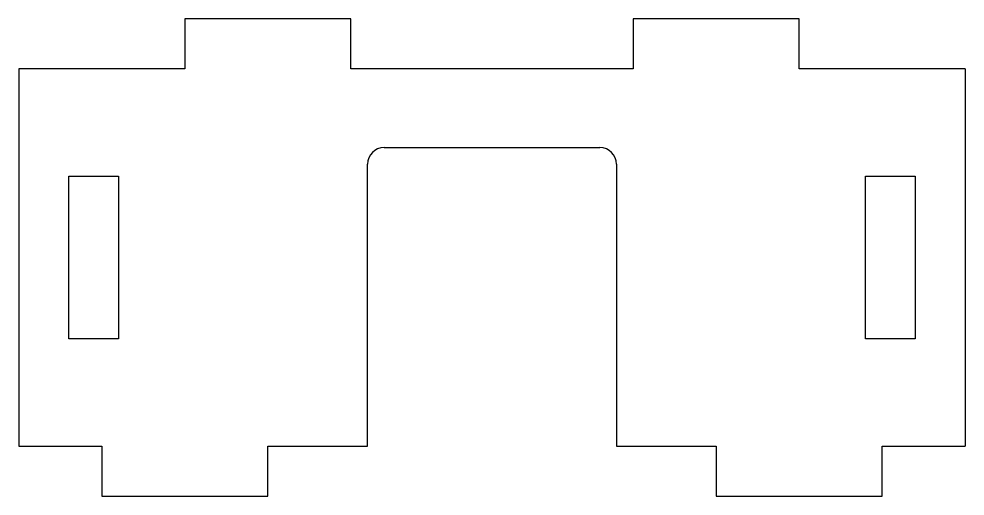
# Model space of a CAD drawing. Extents: x 0 to 57, y -3 to 25.8.
import ezdxf

# ---------------------------------------------------------------- set-up
doc = ezdxf.new("R2010")
doc.units = 0
doc.layers.get('0').update_dxf_attribs({"linetype": 'continuous'})

# ---------------------------------------------------------------- blocks, each defined once
blk = doc.blocks.new('FILLET006')
at = {"color": 0}
for p, q in [((10, 25.75), (10, 22.75)), ((20, 25.75), (10, 25.75)), ((20, 22.75), (20, 25.75)), ((37, 25.75), (37, 22.75)), ((47, 25.75), (37, 25.75)), ((47, 22.75), (47, 25.75)), ((0, 22.75), (0, 0)), ((10, 22.75), (0, 22.75)), ((37, 22.75), (20, 22.75)), ((57, 22.75), (47, 22.75)), ((57, 22.75), (57, 0)), ((22, 18), (35, 18)), ((21, 0), (21, 17)), ((36, 17), (36, 0)), ((3, 16.275), (6, 16.275)), ((3, 6.475), (3, 16.275)), ((6, 16.275), (6, 6.475)), ((51, 16.275), (54, 16.275)), ((51, 6.475), (51, 16.275)), ((54, 16.275), (54, 6.475)), ((6, 6.475), (3, 6.475)), ((54, 6.475), (51, 6.475)), ((0, 0), (5, 0)), ((5, 0), (5, -3)), ((15, 0), (21, 0)), ((15, -3), (15, 0)), ((36, 0), (42, 0)), ((42, 0), (42, -3)), ((52, -3), (52, 0)), ((52, 0), (57, 0)), ((5, -3), (15, -3)), ((42, -3), (52, -3))]:
    blk.add_line(p, q, dxfattribs=at)
for centre, start, end in [((22, 17), 90, -180), ((35, 17), 0, 90)]:
    blk.add_arc(centre, 1, start, end, dxfattribs=at)

msp = doc.modelspace()

# ---------------------------------------------------------------- block references
at = {"color": 0}
msp.add_blockref('FILLET006', (0, 0), dxfattribs=at)

doc.saveas('drawing.dxf')
